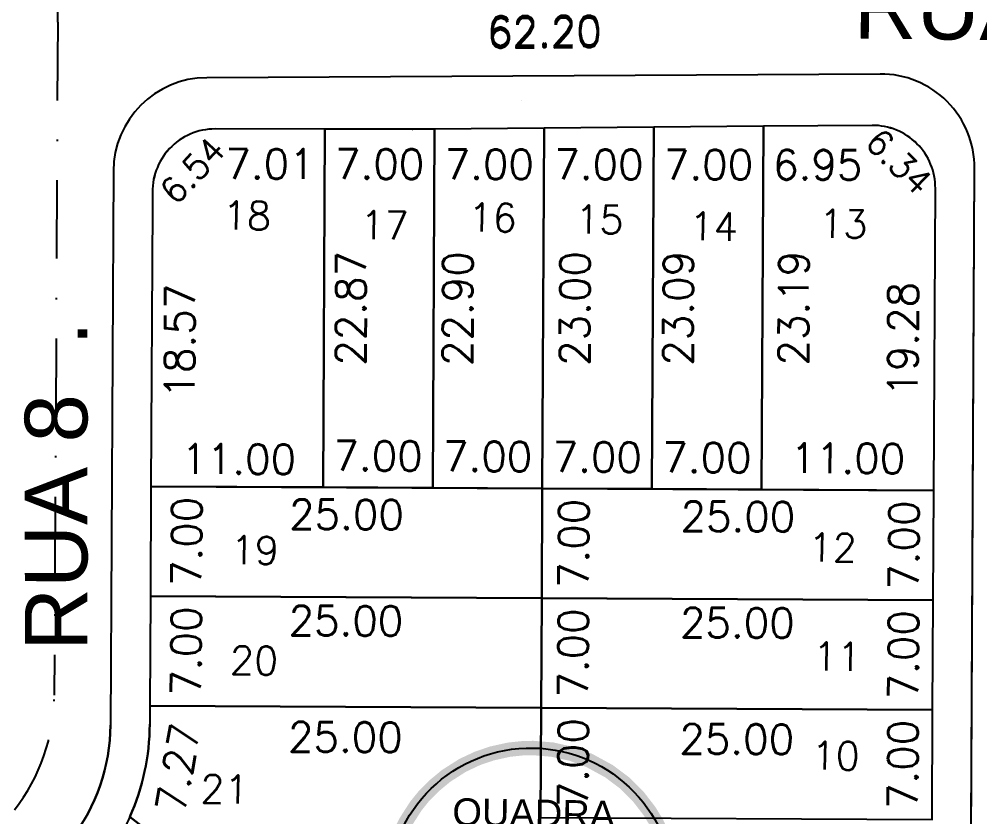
# Model space of a CAD drawing. Header units: millimetres. Extents: x -4430026 to 4783824, y 584 to 9593110.
# Drawn here: x 2057.6 to 2118.9, y 1454.1 to 1505 of the extents above; entities that cross this region are included whole.
import ezdxf
from ezdxf.enums import TextEntityAlignment as Align

# ---------------------------------------------------------------- set-up
doc = ezdxf.new("R2010")
doc.units = ezdxf.units.MM
for name, pattern in [('CONTINUO', [0]), ('DASHDOT', [1, 0.5, -0.25, 0, -0.25]), ('HIDDEN', [0.375, 0.25, -0.125]), ('HIDDEN2', [0.1875, 0.125, -0.0625])]:
    doc.linetypes.add(name, pattern=pattern)
for name, color, linetype in [('AGT C-M', 10, 'Continuous'), ('Calçada', 1, 'Continuous'), ('Cota', 8, 'Continuous'), ('Cota Curvas', 2, 'Continuous'), ('COTAS', 8, 'Continuous'), ('EIXO DAS VIAS', 252, 'DASHDOT'), ('Lotes', 2, 'Continuous'), ('Nomes de Ruas', 3, 'Continuous'), ('Numero de lotes', 5, 'Continuous'), ('númeraçãoquadras', 4, 'Continuous'), ('Projeção', 8, 'HIDDEN2'), ('WAYPOINTS2', 7, 'Continuous')]:
    doc.layers.add(name, color=color, linetype=linetype)
doc.styles.add('arcad1', font='romans.shx')
doc.styles.add('ARIAL', font='arial.ttf', dxfattribs={"height": 0.25})
doc.styles.add('ROMANS', font='romans.shx')
doc.styles.add('STYLE1', font='sanss___.ttf')
doc.dimstyles.new('BOLA100', dxfattribs={"dimscale": 0, "dimtxt": 1.9, "dimasz": 0.18, "dimexe": 0.18, "dimexo": 0.063, "dimgap": 0, "dimtad": 1, "dimzin": 4, "dimdsep": 46, "dimtxsty": 'ROMANS', "dimcen": 0.09, "dimse1": 1, "dimse2": 1, "dimsd1": 1, "dimsd2": 1, "dimclrt": 256, "dimaunit": 1, "dimadec": 4, "dimazin": 0, "dimtfac": 1.2, "dimtix": 1, "dimtmove": 2, "dimatfit": 3, "dimfxl": 1, "dimtvp": 2, "dimtolj": 1, "dimtzin": 4, "dimarcsym": 0})

# ---------------------------------------------------------------- blocks, each defined once
blk = doc.blocks.new('*D366')
at = {"layer": 'DEFPOINTS', "color": 0}
for p in [(2065.971, 1468.179), (2069.218, 1468.162), (2065.935, 1461.179)]:
    blk.add_point(p, dxfattribs=at)
at = {"layer": 'Cota', "insert": (2068.25, 1464.667), "char_height": 1.9, "attachment_point": 5, "rotation": 89.70531, "style": 'ROMANS'}
blk.add_mtext('\\A1;7.00', dxfattribs=at)
blk = doc.blocks.new('*D367')
at = {"layer": 'DEFPOINTS', "color": 0}
for p in [(2066.007, 1475.178), (2069.254, 1475.162), (2065.971, 1468.179)]:
    blk.add_point(p, dxfattribs=at)
at = {"layer": 'Cota', "insert": (2068.286, 1471.667), "char_height": 1.9, "attachment_point": 5, "rotation": 89.70531, "style": 'ROMANS'}
blk.add_mtext('\\A1;7.00', dxfattribs=at)
blk = doc.blocks.new('*D374')
at = {"layer": 'DEFPOINTS', "color": 0}
for p in [(2090.929, 1461.05), (2090.893, 1454.05), (2093.897, 1454.035)]:
    blk.add_point(p, dxfattribs=at)
at = {"layer": 'Cota', "insert": (2092.965, 1457.54), "char_height": 1.9, "attachment_point": 5, "rotation": 89.70531, "style": 'ROMANS'}
blk.add_mtext('\\A1;7.00', dxfattribs=at)
blk = doc.blocks.new('*D378')
at = {"layer": 'DEFPOINTS', "color": 0}
for p in [(2070.11, 1497.999), (2077.119, 1497.988), (2077.114, 1494.809)]:
    blk.add_point(p, dxfattribs=at)
at = {"layer": 'Cota', "insert": (2073.611, 1495.765), "char_height": 1.9, "attachment_point": 5, "rotation": 359.90397, "style": 'ROMANS'}
blk.add_mtext('\\A1;7.01', dxfattribs=at)
blk = doc.blocks.new('*D379')
at = {"layer": 'DEFPOINTS', "color": 0}
for p in [(2077.119, 1497.988), (2084.119, 1497.99), (2084.114, 1494.798)]:
    blk.add_point(p, dxfattribs=at)
at = {"layer": 'Cota', "insert": (2080.615, 1495.753), "char_height": 1.9, "attachment_point": 5, "rotation": 359.90397, "style": 'ROMANS'}
blk.add_mtext('\\A1;7.00', dxfattribs=at)
blk = doc.blocks.new('*D380')
at = {"layer": 'DEFPOINTS', "color": 0}
for p in [(2091.119, 1498.049), (2084.119, 1497.99), (2091.114, 1494.786)]:
    blk.add_point(p, dxfattribs=at)
at = {"layer": 'Cota', "insert": (2087.615, 1495.742), "char_height": 1.9, "attachment_point": 5, "rotation": 359.90397, "style": 'ROMANS'}
blk.add_mtext('\\A1;7.00', dxfattribs=at)
blk = doc.blocks.new('*D381')
at = {"layer": 'DEFPOINTS', "color": 0}
for p in [(2091.119, 1498.049), (2098.12, 1498.108), (2098.114, 1494.774)]:
    blk.add_point(p, dxfattribs=at)
at = {"layer": 'Cota', "insert": (2094.616, 1495.73), "char_height": 1.9, "attachment_point": 5, "rotation": 359.90397, "style": 'ROMANS'}
blk.add_mtext('\\A1;7.00', dxfattribs=at)
blk = doc.blocks.new('*D382')
at = {"layer": 'DEFPOINTS', "color": 0}
for p in [(2098.12, 1498.108), (2105.12, 1498.167), (2105.115, 1494.762)]:
    blk.add_point(p, dxfattribs=at)
at = {"layer": 'Cota', "insert": (2101.616, 1495.718), "char_height": 1.9, "attachment_point": 5, "rotation": 359.90397, "style": 'ROMANS'}
blk.add_mtext('\\A1;7.00', dxfattribs=at)
blk = doc.blocks.new('*D383')
at = {"layer": 'DEFPOINTS', "color": 0}
for p in [(2105.12, 1498.167), (2112.066, 1498.225), (2112.061, 1494.751)]:
    blk.add_point(p, dxfattribs=at)
at = {"layer": 'Cota', "insert": (2108.589, 1495.707), "char_height": 1.9, "attachment_point": 5, "rotation": 359.90397, "style": 'ROMANS'}
blk.add_mtext('\\A1;6.95', dxfattribs=at)
blk = doc.blocks.new('*D384')
at = {"layer": 'DEFPOINTS', "color": 0}
for p in [(2084.007, 1476.157), (2077.001, 1475.122), (2084.001, 1475.086)]:
    blk.add_point(p, dxfattribs=at)
at = {"layer": 'Cota', "insert": (2080.512, 1477.125), "char_height": 1.9, "attachment_point": 5, "rotation": 359.70531, "style": 'ROMANS'}
blk.add_mtext('\\A1;7.00', dxfattribs=at)
blk = doc.blocks.new('*D385')
at = {"layer": 'DEFPOINTS', "color": 0}
for p in [(2091.007, 1476.121), (2084.001, 1475.086), (2091.001, 1475.05)]:
    blk.add_point(p, dxfattribs=at)
at = {"layer": 'Cota', "insert": (2087.512, 1477.089), "char_height": 1.9, "attachment_point": 5, "rotation": 359.70531, "style": 'ROMANS'}
blk.add_mtext('\\A1;7.00', dxfattribs=at)
blk = doc.blocks.new('*D386')
at = {"layer": 'DEFPOINTS', "color": 0}
for p in [(2098.007, 1476.085), (2091.001, 1475.05), (2098.001, 1475.014)]:
    blk.add_point(p, dxfattribs=at)
at = {"layer": 'Cota', "insert": (2094.511, 1477.053), "char_height": 1.9, "attachment_point": 5, "rotation": 359.70531, "style": 'ROMANS'}
blk.add_mtext('\\A1;7.00', dxfattribs=at)
blk = doc.blocks.new('*D387')
at = {"layer": 'DEFPOINTS', "color": 0}
for p in [(2105.006, 1476.049), (2098.001, 1475.014), (2105.001, 1474.978)]:
    blk.add_point(p, dxfattribs=at)
at = {"layer": 'Cota', "insert": (2101.511, 1477.017), "char_height": 1.9, "attachment_point": 5, "rotation": 359.70531, "style": 'ROMANS'}
blk.add_mtext('\\A1;7.00', dxfattribs=at)
blk = doc.blocks.new('*D388')
at = {"layer": 'DEFPOINTS', "color": 0}
for p in [(2116.006, 1475.992), (2105.001, 1474.978), (2116.001, 1474.921)]:
    blk.add_point(p, dxfattribs=at)
at = {"layer": 'Cota', "insert": (2110.511, 1476.971), "char_height": 1.9, "attachment_point": 5, "rotation": 359.70531, "style": 'ROMANS'}
blk.add_mtext('\\A1;11.00', dxfattribs=at)
blk = doc.blocks.new('*D401')
at = {"layer": 'DEFPOINTS', "color": 0}
for p in [(2098.12, 1498.108), (2100.683, 1498.095), (2098.001, 1475.014)]:
    blk.add_point(p, dxfattribs=at)
at = {"layer": 'Cota', "insert": (2099.674, 1486.553), "char_height": 1.9, "attachment_point": 5, "rotation": 89.70531, "style": 'ROMANS'}
blk.add_mtext('\\A1;23.09', dxfattribs=at)
blk = doc.blocks.new('*D402')
at = {"layer": 'DEFPOINTS', "color": 0}
for p in [(2105.12, 1498.167), (2108.059, 1498.152), (2105.001, 1474.978)]:
    blk.add_point(p, dxfattribs=at)
at = {"layer": 'Cota', "insert": (2107.049, 1486.562), "char_height": 1.9, "attachment_point": 5, "rotation": 89.70531, "style": 'ROMANS'}
blk.add_mtext('\\A1;23.19', dxfattribs=at)
blk = doc.blocks.new('*D404')
at = {"layer": 'DEFPOINTS', "color": 0}
for p in [(2114.99, 1460.926), (2115.926, 1460.921), (2115.889, 1453.922)]:
    blk.add_point(p, dxfattribs=at)
at = {"layer": 'Cota', "insert": (2114.024, 1457.43), "char_height": 1.9, "attachment_point": 5, "rotation": 89.7371, "style": 'ROMANS'}
blk.add_mtext('\\A1;7.00', dxfattribs=at)
blk = doc.blocks.new('*D405')
at = {"layer": 'DEFPOINTS', "color": 0}
for p in [(2115.022, 1467.926), (2115.965, 1467.921), (2115.926, 1460.921)]:
    blk.add_point(p, dxfattribs=at)
at = {"layer": 'Cota', "insert": (2114.056, 1464.43), "char_height": 1.9, "attachment_point": 5, "rotation": 89.7371, "style": 'ROMANS'}
blk.add_mtext('\\A1;7.00', dxfattribs=at)
blk = doc.blocks.new('*D406')
at = {"layer": 'DEFPOINTS', "color": 0}
for p in [(2115.054, 1474.926), (2115.999, 1474.921), (2115.965, 1467.921)]:
    blk.add_point(p, dxfattribs=at)
at = {"layer": 'Cota', "insert": (2114.088, 1471.43), "char_height": 1.9, "attachment_point": 5, "rotation": 89.7371, "style": 'ROMANS'}
blk.add_mtext('\\A1;7.00', dxfattribs=at)
blk = doc.blocks.new('*D407')
at = {"layer": 'DEFPOINTS', "color": 0}
for p in [(2077.119, 1497.988), (2079.782, 1497.974), (2077.001, 1475.122)]:
    blk.add_point(p, dxfattribs=at)
at = {"layer": 'Cota', "insert": (2078.773, 1486.546), "char_height": 1.9, "attachment_point": 5, "rotation": 89.70531, "style": 'ROMANS'}
blk.add_mtext('\\A1;22.87', dxfattribs=at)
blk = doc.blocks.new('*D408')
at = {"layer": 'DEFPOINTS', "color": 0}
for p in [(2084.119, 1497.99), (2086.6, 1497.977), (2084.001, 1475.086)]:
    blk.add_point(p, dxfattribs=at)
at = {"layer": 'Cota', "insert": (2085.592, 1486.53), "char_height": 1.9, "attachment_point": 5, "rotation": 89.70531, "style": 'ROMANS'}
blk.add_mtext('\\A1;22.90', dxfattribs=at)
blk = doc.blocks.new('*D409')
at = {"layer": 'DEFPOINTS', "color": 0}
for p in [(2090.965, 1468.05), (2093.933, 1468.035), (2090.929, 1461.05)]:
    blk.add_point(p, dxfattribs=at)
at = {"layer": 'Cota', "insert": (2092.965, 1464.54), "char_height": 1.9, "attachment_point": 5, "rotation": 89.70531, "style": 'ROMANS'}
blk.add_mtext('\\A1;7.00', dxfattribs=at)
blk = doc.blocks.new('*D410')
at = {"layer": 'DEFPOINTS', "color": 0}
for p in [(2091.001, 1475.05), (2093.969, 1475.035), (2090.965, 1468.05)]:
    blk.add_point(p, dxfattribs=at)
at = {"layer": 'Cota', "insert": (2093.001, 1471.54), "char_height": 1.9, "attachment_point": 5, "rotation": 89.70531, "style": 'ROMANS'}
blk.add_mtext('\\A1;7.00', dxfattribs=at)
blk = doc.blocks.new('*D411')
at = {"layer": 'DEFPOINTS', "color": 0}
for p in [(2091.119, 1498.049), (2094.088, 1498.034), (2091.001, 1475.05)]:
    blk.add_point(p, dxfattribs=at)
at = {"layer": 'Cota', "insert": (2093.079, 1486.539), "char_height": 1.9, "attachment_point": 5, "rotation": 89.70531, "style": 'ROMANS'}
blk.add_mtext('\\A1;23.00', dxfattribs=at)
blk = doc.blocks.new('*D412')
at = {"layer": 'DEFPOINTS', "color": 0}
for p in [(2091.001, 1475.05), (2116.001, 1474.921), (2115.987, 1472.24)]:
    blk.add_point(p, dxfattribs=at)
at = {"layer": 'Cota', "insert": (2103.492, 1473.254), "char_height": 1.9, "attachment_point": 5, "rotation": 359.70531, "style": 'ROMANS'}
blk.add_mtext('\\A1;25.00', dxfattribs=at)
blk = doc.blocks.new('*D413')
at = {"layer": 'DEFPOINTS', "color": 0}
for p in [(2090.965, 1468.05), (2115.962, 1467.921), (2115.95, 1465.454)]:
    blk.add_point(p, dxfattribs=at)
at = {"layer": 'Cota', "insert": (2103.456, 1466.469), "char_height": 1.9, "attachment_point": 5, "rotation": 359.70531, "style": 'ROMANS'}
blk.add_mtext('\\A1;25.00', dxfattribs=at)
blk = doc.blocks.new('*D414')
at = {"layer": 'DEFPOINTS', "color": 0}
for p in [(2090.929, 1461.05), (2115.929, 1460.921), (2115.914, 1458.033)]:
    blk.add_point(p, dxfattribs=at)
at = {"layer": 'Cota', "insert": (2103.419, 1459.047), "char_height": 1.9, "attachment_point": 5, "rotation": 359.70531, "style": 'ROMANS'}
blk.add_mtext('\\A1;25.00', dxfattribs=at)
blk = doc.blocks.new('*D461')
at = {"layer": 'DEFPOINTS', "color": 0}
for p in [(2066.111, 1493.752), (2068.857, 1493.736), (2066.001, 1475.178)]:
    blk.add_point(p, dxfattribs=at)
at = {"layer": 'Cota', "insert": (2067.852, 1484.455), "char_height": 1.9, "attachment_point": 5, "rotation": 89.66171, "style": 'ROMANS'}
blk.add_mtext('\\A1;18.57', dxfattribs=at)
blk = doc.blocks.new('*D462')
at = {"layer": 'DEFPOINTS', "color": 0}
for p in [(2115.03, 1494.21), (2116.1, 1494.205), (2116.001, 1474.921)]:
    blk.add_point(p, dxfattribs=at)
at = {"layer": 'Cota', "insert": (2114.031, 1484.573), "char_height": 1.9, "attachment_point": 5, "rotation": 89.70504, "style": 'ROMANS'}
blk.add_mtext('\\A1;19.28', dxfattribs=at)
blk = doc.blocks.new('NUM_quadra')
at = {"color": 6, "const_width": 0.02}
blk.add_lwpolyline([(-0.0134, 0.1996), (-0.034, 0.1971), (-0.0579, 0.1914), (-0.0779, 0.1842), (-0.0981, 0.1743), (-0.1208, 0.1594), (-0.1377, 0.145), (-0.1521, 0.1299), (-0.1625, 0.1166), (-0.1764, 0.0942), (-0.1852, 0.0754), (-0.1941, 0.0483), (-0.1985, 0.0243), (-0.2, 0), (-0.1977, -0.0299), (-0.1921, -0.0556), (-0.1839, -0.0786), (-0.1713, -0.1033), (-0.1546, -0.1269), (-0.1389, -0.1439), (-0.1219, -0.1586), (-0.1046, -0.1705), (-0.0831, -0.1819), (-0.0531, -0.1928), (-0.0302, -0.1977), (0, -0.2), (0.0309, -0.1976), (0.0677, -0.1882), (0.1069, -0.169), (0.124, -0.1569), (0.1407, -0.1421), (0.1614, -0.1181), (0.1737, -0.0992), (0.187, -0.071), (0.1962, -0.0386), (0.2, 0), (0.1989, 0.0205), (0.1943, 0.0473), (0.1871, 0.0707), (0.1741, 0.0984), (0.1635, 0.1151), (0.1472, 0.1354), (0.1285, 0.1533), (0.1063, 0.1694), (0.0782, 0.1841), (0.0533, 0.1928), (0.0267, 0.1982), (0, 0.2)], close=True, dxfattribs=at)
blk.add_circle((0, 0), 0.2)
at = {"color": 3, "insert": (-0.1114, 0.1285), "char_height": 0.038, "width": 0.2663, "attachment_point": 1, "style": 'STYLE1'}
blk.add_mtext('\\fArial|b0|i0|c0|p34;QUADRA', dxfattribs=at)
at = {"color": 3, "style": 'STYLE1'}
blk.add_attdef('00', text='', height=0.13, dxfattribs=at).set_placement((0, -0.1335), align=Align.CENTER)
blk = doc.blocks.new('*D14053')
at = {"layer": 'DEFPOINTS', "color": 0, "linetype": 'ByBlock'}
for p in [(2060.026, 1505.026), (1997.823, 1504.664), (2060.035, 1503.321)]:
    blk.add_point(p, dxfattribs=at)
at = {"layer": 'COTAS', "linetype": 'ByBlock', "insert": (2028.929, 1504.09), "char_height": 1.9, "attachment_point": 5, "rotation": 0.33364, "style": 'ROMANS'}
blk.add_mtext('\\A1;62.20', dxfattribs=at)
blk = doc.blocks.new('*D14054')
at = {"layer": 'DEFPOINTS', "color": 0, "linetype": 'ByBlock'}
for p in [(2122.228, 1505.388), (2060.026, 1505.026), (2122.239, 1503.488)]:
    blk.add_point(p, dxfattribs=at)
at = {"layer": 'COTAS', "linetype": 'ByBlock', "insert": (2091.132, 1504.257), "char_height": 1.9, "attachment_point": 5, "rotation": 0.33364, "style": 'ROMANS'}
blk.add_mtext('\\A1;62.20', dxfattribs=at)
blk = doc.blocks.new('*D14199')
at = {"layer": 'DEFPOINTS', "color": 0, "linetype": 'ByBlock'}
for p in [(2122.228, 1505.388), (2060.026, 1505.026), (2122.24, 1503.38)]:
    blk.add_point(p, dxfattribs=at)
at = {"layer": 'COTAS', "linetype": 'ByBlock', "insert": (2091.133, 1504.149), "char_height": 1.9, "attachment_point": 5, "rotation": 0.33364, "style": 'ROMANS'}
blk.add_mtext('\\A1;62.20', dxfattribs=at)
blk = doc.blocks.new('*D14203')
at = {"layer": 'DEFPOINTS', "color": 0, "linetype": 'ByBlock'}
for p in [(2060.026, 1505.026), (1997.823, 1504.664), (2060.037, 1503.017)]:
    blk.add_point(p, dxfattribs=at)
at = {"layer": 'COTAS', "linetype": 'ByBlock', "insert": (2028.93, 1503.786), "char_height": 1.9, "attachment_point": 5, "rotation": 0.33364, "style": 'ROMANS'}
blk.add_mtext('\\A1;62.20', dxfattribs=at)

msp = doc.modelspace()

# ---------------------------------------------------------------- linework, layer by layer
at = {"layer": 'AGT C-M', "elevation": 80}
msp.add_lwpolyline([(2089.7, 1499.791), (2089.7, 1499.791)], dxfattribs=at)
at = {"layer": 'Calçada', "lineweight": -3}
for p, q in [((2112.574, 1501.505), (2069.572, 1501.272)), ((2112.574, 1501.505), (2069.572, 1501.272)), ((2063.605, 1495.303), (2063.423, 1459.945)), ((2063.605, 1495.303), (2063.423, 1459.945)), ((2118.326, 1440.933), (2118.607, 1495.474)), ((2118.326, 1440.933), (2118.607, 1495.474))]:
    msp.add_line(p, q, dxfattribs=at)
msp.add_lwpolyline([(2118.326, 1440.933), (2118.607, 1495.474, 0.41731), (2112.574, 1501.505), (2069.572, 1501.272, 0.411124), (2063.605, 1495.303), (2063.423, 1459.945, -0.165602), (2060.891, 1452.634), (2031.925, 1415.433, 0.560779), (2035.537, 1405.853, -0.023443), (2080.927, 1394.988, 0.306878), (2087.329, 1397.065), (2115.794, 1433.622, 0.165602)], format="xyb", close=True, dxfattribs=at)
msp.add_lwpolyline([(2118.326, 1440.933), (2118.607, 1495.474, 0.41731), (2112.574, 1501.505), (2069.572, 1501.272, 0.411124), (2063.605, 1495.303), (2063.423, 1459.945, -0.165602), (2060.891, 1452.634), (2031.925, 1415.433, 0.560779), (2035.537, 1405.853, -0.023443), (2080.927, 1394.988, 0.306878), (2087.329, 1397.065), (2115.794, 1433.622, 0.165602)], format="xyb", close=True, dxfattribs=at)
for centre, radius, start, end in [((2069.605, 1495.272), 6, 90.31037, 179.70531), ((2112.607, 1495.505), 6, 359.70531, 90.31037), ((2051.423, 1460.007), 12, 322.09358, 359.70531)]:
    msp.add_arc(centre, radius, start, end, dxfattribs=at)
at = {"layer": 'EIXO DAS VIAS', "ltscale": 10}
msp.add_line((2060.054, 1504.821, 103.708), (2059.833, 1461.845, 103.708), dxfattribs=at)
msp.add_arc((2047.833, 1461.907, 103.708), 12, 322.09358, 359.70531, dxfattribs=at)
at = {"layer": 'Lotes', "linetype": 'CONTINUO', "lineweight": -3}
for p, q in [((2091.119, 1498.049), (2084.119, 1497.99)), ((2091.001, 1475.05), (2091.119, 1498.049)), ((2091.119, 1498.049), (2091.001, 1475.05)), ((2098.12, 1498.108), (2091.119, 1498.049)), ((2098.001, 1475.014), (2098.12, 1498.108)), ((2098.12, 1498.108), (2098.001, 1475.014)), ((2105.12, 1498.167), (2098.12, 1498.108)), ((2105.001, 1474.978), (2105.12, 1498.167)), ((2105.12, 1498.167), (2105.001, 1474.978)), ((2112.066, 1498.225), (2105.12, 1498.167)), ((2077.119, 1497.988), (2070.11, 1497.999)), ((2077.001, 1475.122), (2077.119, 1497.988)), ((2077.119, 1497.988), (2077.001, 1475.122)), ((2082.72, 1497.978), (2077.119, 1497.988)), ((2084.119, 1497.99), (2082.72, 1497.978)), ((2084.001, 1475.086), (2084.119, 1497.99)), ((2084.119, 1497.99), (2084.001, 1475.086)), ((2115.999, 1474.921), (2116.1, 1494.205)), ((2066.098, 1493.006), (2066.007, 1475.178)), ((2066.007, 1475.178), (2065.971, 1468.179)), ((2066.007, 1475.178), (2077.001, 1475.122)), ((2091.001, 1475.05), (2066.007, 1475.178)), ((2077.001, 1475.122), (2084.001, 1475.086)), ((2084.001, 1475.086), (2091.001, 1475.05)), ((2090.965, 1468.05), (2091.001, 1475.05)), ((2091.001, 1475.05), (2090.965, 1468.05)), ((2091.001, 1475.05), (2098.001, 1475.014)), ((2115.999, 1474.921), (2091.001, 1475.05)), ((2098.001, 1475.014), (2105.001, 1474.978)), ((2105.001, 1474.978), (2115.999, 1474.921)), ((2115.962, 1467.921), (2115.999, 1474.921)), ((2065.971, 1468.179), (2065.935, 1461.179)), ((2065.971, 1468.179), (2090.965, 1468.05)), ((2090.965, 1468.05), (2065.971, 1468.179)), ((2090.929, 1461.05), (2090.965, 1468.05)), ((2090.965, 1468.05), (2090.929, 1461.05)), ((2090.965, 1468.05), (2115.962, 1467.921)), ((2115.962, 1467.921), (2090.965, 1468.05)), ((2115.926, 1460.921), (2115.962, 1467.921)), ((2065.935, 1461.179), (2065.929, 1459.994)), ((2065.935, 1461.179), (2090.929, 1461.05)), ((2090.929, 1461.05), (2065.935, 1461.179)), ((2090.929, 1461.05), (2090.893, 1454.05)), ((2090.929, 1461.05), (2115.926, 1460.921)), ((2115.926, 1460.921), (2090.929, 1461.05)), ((2115.889, 1453.922), (2115.926, 1460.921))]:
    msp.add_line(p, q, dxfattribs=at)
at = {"layer": 'Lotes', "lineweight": -3}
for p, q in [((2098.001, 1475.014), (2098.12, 1498.108)), ((2105.001, 1474.978), (2105.12, 1498.167)), ((2077.001, 1475.122), (2077.119, 1497.988)), ((2084.001, 1475.086), (2084.119, 1497.99)), ((2066.001, 1475.178), (2116.001, 1474.921)), ((2065.965, 1468.179), (2115.965, 1467.921)), ((2065.929, 1461.179), (2115.929, 1460.921))]:
    msp.add_line(p, q, dxfattribs=at)
at = {"layer": 'Lotes'}
for points in [[(2091.119, 1498.049), (2084.119, 1497.99), (2084.001, 1475.086), (2091.001, 1475.05)], [(2098.12, 1498.108), (2091.119, 1498.049), (2091.001, 1475.05), (2098.001, 1475.014)], [(2105.12, 1498.167), (2098.12, 1498.108), (2098.001, 1475.014), (2105.001, 1474.978)], [(2084.119, 1497.99), (2082.72, 1497.978), (2077.119, 1497.988), (2077.001, 1475.122), (2084.001, 1475.086)], [(2091.001, 1475.05), (2084.001, 1475.086), (2077.001, 1475.122), (2066.007, 1475.178), (2065.971, 1468.179), (2090.965, 1468.05)], [(2115.999, 1474.921), (2105.001, 1474.978), (2098.001, 1475.014), (2091.001, 1475.05), (2090.965, 1468.05), (2115.962, 1467.921)], [(2090.965, 1468.05), (2065.971, 1468.179), (2065.935, 1461.179), (2090.929, 1461.05)], [(2115.962, 1467.921), (2090.965, 1468.05), (2090.929, 1461.05), (2115.926, 1460.921)], [(2115.926, 1460.921), (2090.929, 1461.05), (2090.893, 1454.05), (2115.889, 1453.922)]]:
    msp.add_lwpolyline(points, close=True, dxfattribs=at)
for points in [[(2116.1, 1494.205, 0.418221), (2112.066, 1498.225), (2105.12, 1498.167), (2105.001, 1474.978), (2115.999, 1474.921)], [(2077.119, 1497.988), (2070.11, 1497.999, 0.432941), (2066.111, 1493.752), (2066.102, 1493.752), (2066.098, 1493.006), (2066.007, 1475.178), (2077.001, 1475.122)], [(2065.935, 1461.179), (2065.929, 1459.994, -0.10461), (2064.661, 1454.088), (2084.717, 1438.471), (2089.017, 1443.994), (2090.857, 1447.05), (2090.893, 1454.05), (2090.929, 1461.05)], [(2064.661, 1454.088, -0.061076), (2062.829, 1451.045), (2060.695, 1448.305), (2080.416, 1432.948), (2084.717, 1438.471)]]:
    msp.add_lwpolyline(points, format="xyb", close=True, dxfattribs=at)
at = {"layer": 'Lotes', "linetype": 'CONTINUO', "lineweight": -3}
for centre, radius, start, end in [((2112.1, 1494.226), 4, 359.69966, 90.48244), ((2070.103, 1493.999), 4, 89.90397, 183.54299), ((2051.336, 1460.038), 14.593, 335.93873, 359.82666)]:
    msp.add_arc(centre, radius, start, end, dxfattribs=at)
at = {"layer": 'Projeção', "linetype": 'HIDDEN', "ltscale": 15}
msp.add_line((2060.054, 1504.821, 103.708), (2060.581, 1607.29, 103.708), dxfattribs=at)
at = {"layer": 'WAYPOINTS2'}
msp.add_point((2082.714, 1497.979, 103.708), dxfattribs=at)

# ---------------------------------------------------------------- block references
at = {"layer": 'númeraçãoquadras', "linetype": 'ByBlock', "extrusion": (0.084411, -0.001453, 0.99643)}
ref = msp.add_blockref('NUM_quadra', (1485.054, -2048.828, 278.414), dxfattribs=dict(at, xscale=45.93175888075766, yscale=45.93175888024863, zscale=45.93175853019476, rotation=270.0385460294471))
ref.add_attrib('00', '07', dxfattribs={"layer": '0', "color": 3, "extrusion": (0.084411, -0.001453, 0.99643), "height": 5.9711, "rotation": 270.03855, "style": 'STYLE1'}).set_placement((1478.924, -2048.832, 278.414), align=Align.CENTER)

# ---------------------------------------------------------------- texts
at = {"layer": 'Cota', "char_height": 1.9, "attachment_point": 5, "style": 'ROMANS'}
for s, insert, rotation in [('\\A1;11.00', (2071.615, 1476.921), 359.70531), ('\\A1;25.00', (2078.495, 1473.383), 359.70531), ('\\A1;25.00', (2078.46, 1466.597), 359.70531), ('\\A1;25.00', (2078.422, 1459.176), 359.70531), ('\\A1;7.27', (2067.727, 1457.197), 79.81394)]:
    msp.add_mtext(s, dxfattribs=dict(at, insert=insert, rotation=rotation))
at = {"layer": 'Cota Curvas', "char_height": 1.6, "attachment_point": 5, "style": 'ROMANS'}
for s, insert, rotation in [('\\A1;6.34', (2113.782, 1495.912, -51.854), 315.09105), ('\\A1;6.54', (2068.66, 1495.359, -51.854), 46.72348)]:
    msp.add_mtext(s, dxfattribs=dict(at, insert=insert, rotation=rotation))
at = {"layer": 'Nomes de Ruas', "extrusion": (-0.084173, 0.020544, 0.996239), "style": 'ARIAL'}
msp.add_text('RUA 36  .', height=4, rotation=102.96746, dxfattribs=at).set_placement((-1966.068, 1699.012, -147.764), align=Align.MIDDLE_CENTER)
at = {"layer": 'Nomes de Ruas', "extrusion": (-0.01947, -0.084427, 0.996239), "style": 'ARIAL'}
msp.add_text('RUA 8  .', height=4, rotation=102.96746, dxfattribs=at).set_placement((1675.766, 1893.224, -164.654), align=Align.MIDDLE_CENTER)
at = {"layer": 'Numero de lotes', "style": 'arcad1'}
for s, p in [('18', (2072.141, 1492.47, 103.708)), ('16', (2087.834, 1492.343, 103.708)), ('15', (2094.651, 1492.221, 103.708)), ('17', (2080.92, 1491.851, 103.708)), ('14', (2101.945, 1491.783, 103.708)), ('13', (2110.221, 1491.943, 103.708)), ('19', (2072.644, 1471.102, 103.708)), ('12', (2109.543, 1471.279, 103.708)), ('20', (2072.595, 1464.067, 103.708)), ('11', (2109.827, 1464.322, 103.708)), ('10', (2109.734, 1457.988, 103.708)), ('21', (2070.705, 1455.857, 103.708))]:
    msp.add_text(s, height=1.8, rotation=358.97539, dxfattribs=at).set_placement(p, align=Align.MIDDLE_CENTER)

# ---------------------------------------------------------------- dimensions: what is measured, and where the dimension line sits
at = {"layer": 'Cota'}
for base, p1, p2, angle, picture, middle in [((2091.114, 1494.786), (2084.119, 1497.99), (2091.119, 1498.049), 179.90397, '*D380', (2087.615, 1495.742)), ((2094.088, 1498.034), (2091.001, 1475.05), (2091.119, 1498.049), 269.70531, '*D411', (2093.079, 1486.539)), ((2098.114, 1494.774), (2091.119, 1498.049), (2098.12, 1498.108), 179.90397, '*D381', (2094.616, 1495.73)), ((2105.115, 1494.762), (2098.12, 1498.108), (2105.12, 1498.167), 179.90397, '*D382', (2101.616, 1495.718)), ((2112.061, 1494.751), (2105.12, 1498.167), (2112.066, 1498.225), 179.90397, '*D383', (2108.589, 1495.707)), ((2084.114, 1494.798), (2077.119, 1497.988), (2084.119, 1497.99), 179.90397, '*D379', (2080.615, 1495.753)), ((2084.007, 1476.157), (2077.001, 1475.122), (2084.001, 1475.086), 179.70531, '*D384', (2080.512, 1477.125)), ((2091.007, 1476.121), (2084.001, 1475.086), (2091.001, 1475.05), 179.70531, '*D385', (2087.512, 1477.089)), ((2098.007, 1476.085), (2091.001, 1475.05), (2098.001, 1475.014), 179.70531, '*D386', (2094.511, 1477.053)), ((2105.006, 1476.049), (2098.001, 1475.014), (2105.001, 1474.978), 179.70531, '*D387', (2101.511, 1477.017)), ((2116.006, 1475.992), (2105.001, 1474.978), (2116.001, 1474.921), 179.70531, '*D388', (2110.511, 1476.971)), ((2069.254, 1475.162), (2065.971, 1468.179), (2066.007, 1475.178), 269.70531, '*D367', (2068.286, 1471.667)), ((2093.969, 1475.035), (2090.965, 1468.05), (2091.001, 1475.05), 269.70531, '*D410', (2093.001, 1471.54)), ((2115.987, 1472.24), (2091.001, 1475.05), (2116.001, 1474.921), 179.70531, '*D412', (2103.492, 1473.254)), ((2115.054, 1474.926), (2115.965, 1467.921), (2115.999, 1474.921), 269.7371, '*D406', (2114.088, 1471.43)), ((2115.95, 1465.454), (2090.965, 1468.05), (2115.962, 1467.921), 179.70531, '*D413', (2103.456, 1466.469)), ((2115.022, 1467.926), (2115.926, 1460.921), (2115.965, 1467.921), 269.7371, '*D405', (2114.056, 1464.43)), ((2115.914, 1458.033), (2090.929, 1461.05), (2115.929, 1460.921), 179.70531, '*D414', (2103.419, 1459.047)), ((2114.99, 1460.926), (2115.889, 1453.922), (2115.926, 1460.921), 269.7371, '*D404', (2114.024, 1457.43))]:
    dim = msp.add_linear_dim(base=base, p1=p1, p2=p2, angle=angle, dimstyle='BOLA100', override={"dimscale": 1}, dxfattribs=at)
    dim.commit()
    dim.dimension.update_dxf_attribs({"geometry": picture, "text_midpoint": middle})
for p1, p2, distance, picture, middle in [((2098.001, 1475.014), (2098.12, 1498.108), -2.564, '*D401', (2099.674, 1486.553)), ((2105.001, 1474.978), (2105.12, 1498.167), -2.939, '*D402', (2107.049, 1486.562)), ((2070.11, 1497.999), (2077.119, 1497.988), -3.178, '*D378', (2073.611, 1495.765)), ((2077.001, 1475.122), (2077.119, 1497.988), -2.663, '*D407', (2078.773, 1486.546)), ((2084.001, 1475.086), (2084.119, 1497.99), -2.481, '*D408', (2085.592, 1486.53)), ((2066.001, 1475.178), (2066.111, 1493.752), -2.746, '*D461', (2067.852, 1484.455)), ((2116.001, 1474.921), (2116.1, 1494.205), 1.07, '*D462', (2114.031, 1484.573)), ((2065.935, 1461.179), (2065.971, 1468.179), -3.247, '*D366', (2068.25, 1464.667)), ((2090.929, 1461.05), (2090.965, 1468.05), -2.968, '*D409', (2092.965, 1464.54)), ((2090.929, 1461.05), (2090.893, 1454.05), 3.004, '*D374', (2092.965, 1457.54))]:
    dim = msp.add_aligned_dim(p1=p1, p2=p2, distance=distance, dimstyle='BOLA100', override={"dimscale": 1}, dxfattribs=at)
    dim.commit()
    dim.dimension.update_dxf_attribs({"geometry": picture, "text_midpoint": middle})
at = {"layer": 'COTAS', "linetype": 'ByBlock'}
for p1, p2, distance, picture, middle in [((2060.026, 1505.026, 2.439), (2122.228, 1505.388, 2.439), -1.9, '*D14054', (2091.132, 1504.257, 2.439)), ((2060.026, 1505.026, 2.439), (2122.228, 1505.388, 2.439), -2.008, '*D14199', (2091.133, 1504.149, 2.439)), ((1997.823, 1504.664, 2.439), (2060.026, 1505.026, 2.439), -1.705, '*D14053', (2028.929, 1504.09, 2.439)), ((1997.823, 1504.664, 2.439), (2060.026, 1505.026, 2.439), -2.008, '*D14203', (2028.93, 1503.786, 2.439))]:
    dim = msp.add_aligned_dim(p1=p1, p2=p2, distance=distance, dimstyle='BOLA100', override={"dimscale": 1, "dimfxl": 0.18}, dxfattribs=at)
    dim.commit()
    dim.dimension.update_dxf_attribs({"geometry": picture, "text_midpoint": middle})

doc.saveas('drawing.dxf')
